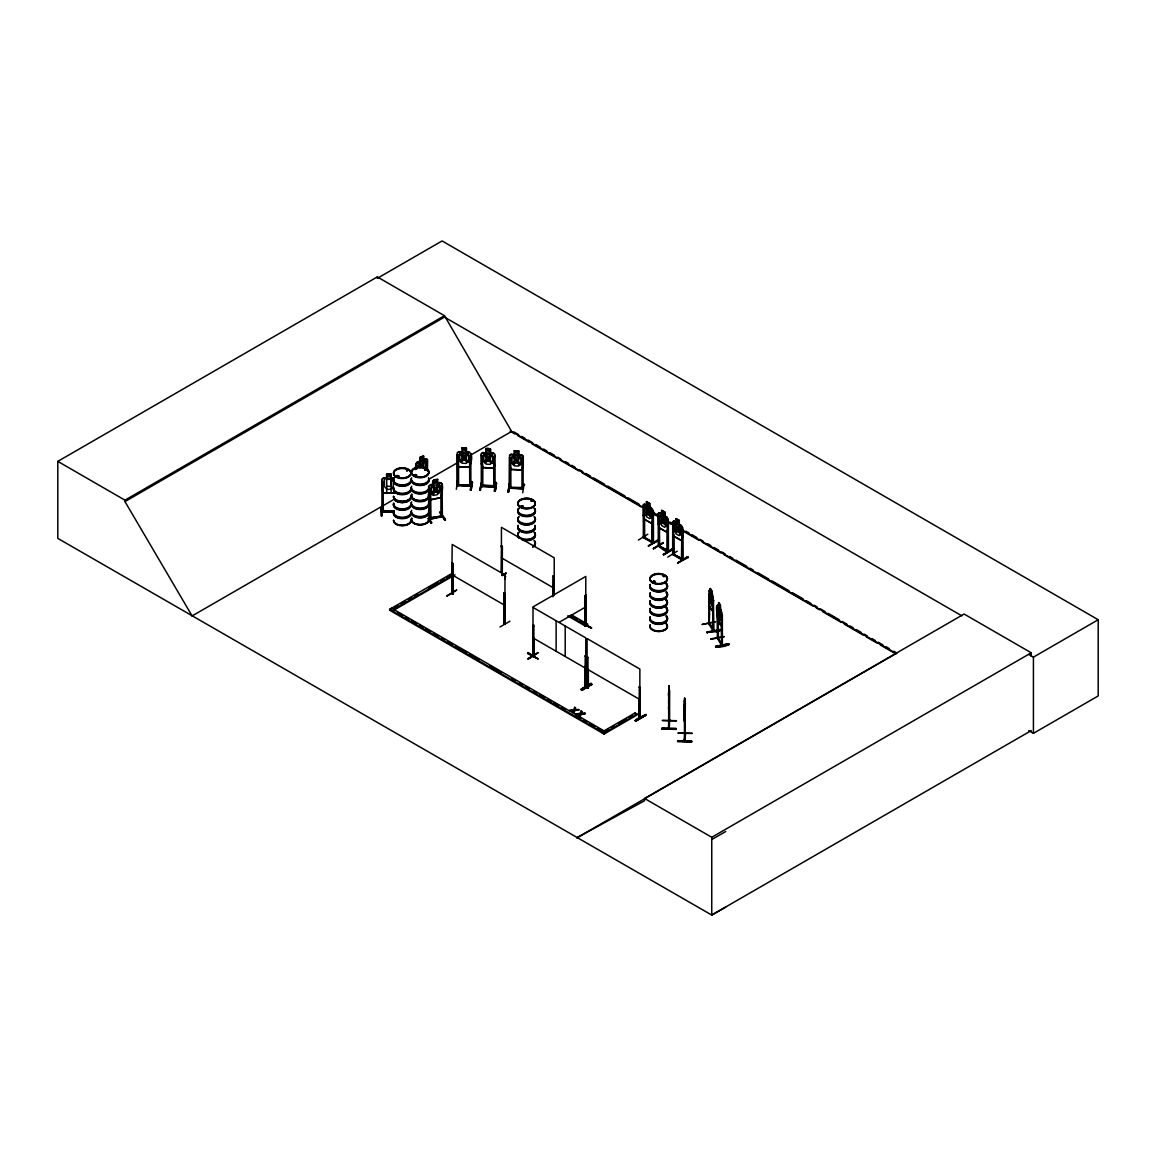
<?xml version="1.0" encoding="UTF-8"?>
<svg xmlns="http://www.w3.org/2000/svg" width="1156" height="1156" viewBox="0 0 1156 1156"><rect width="100%" height="100%" fill="white"/><g stroke="black" fill="none" stroke-linecap="round" stroke-linejoin="round"><path stroke-width="1.5" d="M668.732 703.729L668.905 696.519M684.482 716.344L684.655 709.148M386.725 478.107L384.428 479.379L384.428 486.387L386.725 489.349L391.003 489.306L393.3 486.286L393.3 479.278L391.161 477.847M668.746 703.599L668.587 701.649M668.558 708.903L669.136 698.137L668.717 708.903M684.265 718.599L684.468 721.532L684.728 698.267L684.453 701.128M661.882 729.075L675.87 729.378L675.899 728.294L661.911 728.034L661.882 729.089M669.093 698.369L669.093 689.872L668.963 695.479C668.746 688.6 668.775 706.822 668.876 702.125M677.647 740.75L691.649 740.924L691.62 742.008L677.633 741.69L677.662 740.635M691.649 741.516L677.647 741.169L691.635 741.588M684.612 714.74C684.54 719.48 684.482 701.23 684.713 708.108M684.785 703.469L684.843 702.487L684.901 710.853M668.558 693.745L668.659 696.013L669.136 688.21M684.41 718.714L684.569 704.669L684.41 708.642M668.587 694.655L668.818 688.282M669.093 698.542L669.035 699.38L668.948 697.198M684.843 711.171L684.785 712.009L684.699 709.827M662.402 720.564L676.39 720.853M668.746 690.118L668.977 685.638L668.659 728.786L668.674 693.325M668.674 700.319L668.818 697.848M669.194 697.501L669.223 728.771L668.977 685.638M669.627 690.32L669.584 721.619L669.627 719.61L669.093 720.491M669.151 720.708L669.223 727.659M668.659 728.699L669.093 720.809M669.223 728.627L669.627 720.708M669.656 720.332L669.093 719.697M678.153 733.193L692.141 733.468M684.468 706.374L684.728 698.267M684.728 702.227L684.887 700.839M684.424 712.949L684.569 710.478M685.378 702.935L684.843 734.219L684.829 732.239L685.335 733.121M684.843 733.121L685.45 732.398M684.887 733.41L684.41 741.401L684.583 698.253M684.973 741.256L685.508 733.424M684.468 739.71L684.973 741.401L684.41 700.912M453.195 592.927L451.851 592.551L453.21 593.996L452.343 592.378M504.637 624.139L503.741 623.633L504.088 592.956L504.984 593.462L504.637 624.139L504.291 622.318L503.611 623.619L504.666 624.211L505.071 622.781L503.741 622.52M451.736 593.606L452.184 544.462L504.984 574.937L504.926 623.85M533.003 655.351C535.459 652.056 533.508 659.252 534.014 655.885M533.003 656.464L533.003 606.914L585.789 576.425L585.716 626.277L567.726 615.888M534.26 656.709L534.26 638.358M586.15 685.595C586.641 688.499 583.462 685.118 586.236 686.664L586.15 656.232L585.254 655.712L584.907 686.52C585.167 683.803 586.771 686.491 584.965 685.378M588.072 687.04C585.312 684.757 588.317 690.681 588.26 686.693C585.789 684.843 589.863 689.857 587.421 687.387L587.075 657.099L588.317 657.417M638.965 716.431L639.976 717.009M640.222 716.706L639.282 716.171M643.878 536.254L644.022 538.075L644.513 536.673M644.701 536.774L643.574 536.182L643.574 537.294L644.672 537.93L644.571 518.148M657.764 514.955L652.129 512.151L652.013 542.626L652.678 541.326L653.126 543.219L643.328 537.554L643.285 504.897L644.427 504.088C649.267 509.969 645.279 494.58 646.638 505.62L645.019 505.938L645.019 512.932L646.638 516.862L649.672 518.625L651.29 516.559L651.29 509.55L649.672 507.368C649.267 499.045 649.643 509.218 653.14 510.446C655.019 512.079 650.496 529.694 653.024 520.431M652.186 542.728L653.501 542.973L653.371 512.469L652.129 512.151M666.824 517.267L667.908 519.145L668.11 551.86C663.833 551.744 656.594 544.057 659.007 545.618M658.559 544.837L659.31 546.788L659.556 528.595M668.356 550.502L667.012 550.126L667.026 551.34L667.46 520.605L668.356 521.125L668.457 551.672L667.171 551.383M672.806 553.522C676.029 556.628 671.318 552.192 674.121 553.767M672.994 553.175L673.312 554.345M682.791 559.909L673.095 554.345L673.095 523.87L673.746 555.126L673.991 535.141M682.791 558.825L681.448 558.449L681.462 559.677L681.895 528.942L682.791 529.462L682.893 559.995L681.606 559.721M457.343 485.607L457.256 454.799L458.513 454.857L458.614 485.636L457.068 485.549M457.27 462.949L458.686 466.749L469.437 467.27C471.056 462.992 473.599 455.32 469.394 452.14L466.287 452.097L466.287 448.34M461.865 447.964L466.432 448.225L461.865 447.964L461.995 451.938L459.712 453.065L459.712 460.059L461.995 463.195L466.258 463.426L468.556 460.565L468.556 453.557L466.258 452.184M457.689 480.766L456.302 489.263M458.47 484.509L457.155 484.118M466.432 451.982L466.432 448.225M469.596 455.767L470.897 455.565L469.596 455.767L469.726 486.344C472.602 487.283 470.102 482.962 469.452 485.448L458.614 484.841L470.694 485.245L470.853 486.329L470.853 453.6M469.726 486.344L469.726 485.188M471.706 481.532L472.472 482.197L471.113 490.26L470.333 490.216L471.735 481.532L470.434 490.057M471.099 490.202L472.414 482.139M481.315 455.71L482.572 455.782M481.33 463.859L482.746 467.674L493.482 468.281L495.057 464.553M482.746 467.674L481.503 463.758L481.344 453.716L482.803 452.458C490 455.117 481.474 445.118 490.491 449.149L490.476 452.979L492.615 454.481L492.615 461.475L490.317 464.351L486.055 464.105L483.772 460.984L483.772 453.976L486.055 452.863L485.925 448.889M481.835 482.298L480.463 490.346L479.682 490.303L481.633 482.211M479.754 490.216L481.835 481.662M482.572 464.741L482.673 486.546L481.46 486.156M494.826 486.864L494.97 485.78L482.442 485.058L481.127 486.459L495.057 487.254L495.057 454.481L493.453 453.065L490.476 452.979L490.491 449.149M493.453 453.065L482.861 452.675L481.33 453.802L481.272 486.474M493.655 456.692L494.956 456.476L493.655 456.692L493.785 487.254L494.956 487.297M495.057 486.141L493.858 485.751M494.913 486.127L494.754 487.312M494.392 491.127C495.649 470.29 497.225 491.358 494.392 491.127L494.493 490.549M496.531 483.107L495.173 491.17L496.531 483.107L495.765 482.457M521.602 455.002L523.119 456.345L523.133 488.974L509.493 488.208L509.579 455.45L511.024 454.192L521.674 454.799L523.278 456.302L523.278 466.374L521.703 470.015L510.966 469.408L509.579 465.507L511.082 469.293M509.377 488.237L509.536 457.444L510.793 457.516L510.894 488.28L510.663 486.792L509.449 486.763M510.966 469.408L521.717 469.928M507.932 491.979L510.056 483.396L508.683 492.08L507.918 492.037L509.348 483.916M510.056 483.396L508.597 491.921M510.706 488.309L509.449 487.875M509.377 487.124L510.793 486.893M518.697 450.97L514.131 450.71L514.29 454.597L511.992 455.71L511.992 462.718L514.29 465.839L518.553 466.085L520.836 463.209L520.836 456.215L518.553 454.828L518.567 450.999L514.29 450.84M518.697 454.713L518.712 450.883M523.148 487.557C524.217 490.52 521.674 484.942 522.006 489.002L521.92 458.152M523.191 458.224L521.876 458.426M521.775 487.514L510.894 487.485L523.278 487.875M521.732 488.901L523.336 488.713L509.695 487.89M522.006 487.89L521.833 488.583M522.743 492.774L524.087 484.248M713.165 608.576L712.703 611.553L713.31 608.547M721.893 622.867C720.665 634.08 714.336 605.975 717.298 605.426C721.561 609.833 715.824 597.522 720.448 605.325L720.997 618.648L720.246 620.396L718.093 613.793M397.216 476.648L397.043 476.171M398.56 476.229L397.014 475.463M406.666 470.694L407.779 470.275L406.724 470.55M407.215 469.957L407.302 470.781M406.796 470.651L407.403 470.044M416.738 475.333C413.386 478.165 415.438 472.905 415.698 475.55M416.435 474.899L415.698 475.94M424.873 469.813L425.654 469.322M425.596 469.871L425.451 469.177M521.934 507.065L521.024 506.588L521.688 505.923M521.096 506.198L521.457 506.92M522.411 506.92L522.888 506.198M532.439 501.054L531.485 500.288L531.038 501.155M532.078 500.692L531.384 500.404M652.692 581.93L655.221 581.54M654.036 582.349L653.574 581.324M654.455 582.364L654.253 581.092M664.151 576.512L664.006 575.861M664.165 575.919L663.501 575.688M663.992 575.688L664.541 576.41L664.064 575.717M708.773 623.705L709.784 624.283M712.804 629.572L713.859 629.962L713.353 631.349L713.31 598.548L711.85 591.005L710.203 588.52L711.807 591.048L712.414 597.32L711.663 606.076L709.509 599.473L710.348 588.491M718.945 602.811L718.844 606.799L718.093 606.799L718.382 638.748L717.327 638.213C716.865 635.554 719.624 638.271 717.414 636.999M720.304 609.096L721.951 612.897L721.951 645.669L721.387 645.005L721.98 643.632L722.399 645.583L717.876 638.025M721.489 644.904L721.98 644.73M724.162 636.494L710.723 638.878M444.858 520.113L439.872 512.079L445.494 520.128C444.887 516.92 440.335 513.293 440.942 516.949L440.913 486.17L442.098 485.91L442.387 516.674L442.401 515.518L440.942 515.836M528.017 652.692L527.541 653.559L538.046 658.92L528.017 652.692L538.046 658.92M668.558 726.936L669.338 726.951M668.558 728.049L669.338 728.063M684.453 740.591L685.089 740.693M421.593 464.987C421.954 462.082 414.787 461.258 420.842 466.316M421.651 464.669L424.844 460.493L422.431 465.738L424.888 468.859M429.107 496.488L430.581 499.898L440.696 497.73L442.011 493.713M677.402 527.83C677.864 524.882 683.297 525.315 678.384 529.332L680.537 535.011L677.734 529.751C676.448 534.867 672.619 530.763 677.04 528.523L675.017 523.076L677.589 527.83M661.521 514.088L659.31 512.802L666.925 517.209C669.772 521.313 668.096 527.613 666.824 532.15L659.455 527.772L658.486 523.581M668.009 529.087L666.896 532.309L659.267 527.916L658.27 523.596M682.445 537.424L681.332 540.647L673.702 536.254L672.705 521.876L672.662 554.591M573.564 712.616L574.575 710.145L578.78 709.596L574.575 710.781L573.564 713.252L572.755 712.154L573.578 710.218L569.446 710.868L573.723 710.319M579.98 716.33L580.991 713.844L585.211 713.31L580.991 714.48L579.98 716.966L579.185 715.867L580.009 713.917L575.861 713.946L580.139 714.032L581.136 710.954L581.93 712.053L581.136 713.96L585.211 713.946M572.755 712.154L574.72 707.255L575.515 708.339L574.705 710.246L578.78 710.232M580.139 714.032L581.136 710.954M574.575 710.781L575.515 707.703M580.009 713.917L579.185 715.867M581.136 713.96L581.93 711.417M684.959 740.201L684.338 739.479L684.28 741.242M493.366 468.151L494.913 464.524M521.616 469.798L523.133 466.258M428.674 517.931L431.607 522.483L430.971 523.177M431.549 522.974L428.529 518.524M638.358 540.098L647.808 534.216M653.371 548.291L663.342 542.554L653.443 548.912M653.357 548.753L663.255 543.045M667.792 557.091L677.272 551.152M446.924 595.759L456.317 590.254M446.91 596.221L456.779 589.979M505.981 573.362L503.12 574.994M528.09 658.53L538.002 652.764L528.162 659.151M528.075 658.992L537.974 652.75M591.54 684.236L582.219 690.291L581.165 689.106L591.048 683.413L581.222 689.164M381.437 507.787L381.726 515.894M381.466 507.311L381.914 515.966M652.374 541.586L652.027 542.583M658.226 546.268L658.27 513.553L659.411 512.744M658.66 515.533L659.643 546.47M429.266 518.018L440.942 516.154L429.165 518.004L429.353 519.478L429.194 486.358L430.567 484.682L429.049 486.329L429.049 489.696M429.266 519.131L442.17 516.342M430.437 488.424L430.61 519.174L430.437 488.424L429.252 488.685L429.353 519.478L442.242 516.689M416.03 469.033L415.943 463.932L417.157 462.125L419.845 461.201M427.402 469.582L427.489 459.582L426.058 458.701L417.215 462.227L415.943 463.932M396.335 476.012L397.389 475.564M396.97 476.229L398.95 476.012M398.56 475.983L398.228 475.492M416.203 475.708L416.319 475.073M425.841 469.885L424.758 469.972M521.024 506.299L523.249 506.371M523.104 506.964L522.657 505.952M531.095 500.606L532.078 501.314M652.952 581.439L654.036 582.711L655.134 581.439M654.773 582.191L654.513 581.324M663.717 575.659L663.038 576.295L663.804 576.569M664.483 576.266L663.457 576.512M712.847 629.702L713.252 631.263L708.816 623.792L709.177 590.572L710.203 592.277M381.74 511.79L394.167 511.602M708.801 622.766L709.278 623.445M709.235 624.486L709.697 608.258M721.445 643.82L722.356 644.383M532.887 654.787L534.173 654.571M532.887 655.9L533.884 654.282M534.173 655.683L533.566 655.12M585.398 626.119L586.135 625.627C586.28 621.726 583.939 628.3 585.789 625.439L591.583 627.939M584.893 625.916L584.907 595.47L585.789 594.95L586.236 625.569M457.429 452.95L458.816 451.678L469.307 452.357M509.565 455.536L511.096 454.322M457.111 485.26L471.041 486.055M396.913 475.983L398.358 475.983M398.733 476.445L397.288 476.966L396.378 476.084M414.31 475.058L415.264 474.61M414.802 474.943L415.726 475.607M654.86 582.075L653.718 582.508M383.113 510.966L394.167 510.808M383.286 511.776L383.142 481.286M643.386 505.013L644.47 504.247M658.371 513.654L659.455 512.903M672.705 521.876L673.847 521.081L675.957 522.411M672.806 521.992L673.89 521.226M453.195 594.04L451.851 593.664L452.184 562.986L453.08 563.492L453.08 593.982L452.184 593.462M452.588 593.042L452.762 594.256L453.08 563.492M501.097 571.974L501.429 545.863L502.325 546.383L502.325 575.746M501.993 574.214L502.325 546.383M501.791 575.356L506.082 572.87M503.698 574.893L506.082 573.506M552.987 596.771L553.334 575.832L554.23 576.353L553.883 595.557M503.64 623.575L505.071 623.893M499.999 626.986L509.969 621.22M533.884 624.919L533.003 625.439L533.508 656.261L532.988 654.758M533.35 625.743L534.26 626.263M585.153 626.205L585.254 595.672L586.135 595.152M584.806 624.905C588.043 624.832 584.055 623.489 584.806 626.017M586.15 656.232L584.907 655.914M591.135 683.991L581.165 689.742L582.089 690.132L591.988 684.352L581.251 689.699M639.846 718.122L638.979 717.674L639.311 686.866M640.337 716.763C641.855 719.003 637.043 716.373 639.875 718.064M635.222 720.26C661.998 707.573 631.393 719.523 635.786 721.214L645.612 715.463L645.062 714.509M635.222 720.896L645.135 715.029M725.737 907.099L711.749 915.061L57.8 538.378L57.8 461.374L377.304 276.92L444.468 315.689L511.631 431.463L642.938 507.267M57.8 461.374L124.964 500.158L444.468 315.689M192.879 615.498L192.113 615.931L124.964 501.588L444.468 317.12L961.778 615.787M192.113 615.931L392.881 500.013M428.818 479.278L458.499 462.125M469.437 455.811L511.631 431.463M608.143 729.465L602.146 732.933L602.146 731.979L635.135 712.92L637.057 714.032L637.057 714.986L604.068 734.046L389.644 610.238L389.644 609.284L453.08 572.798M389.644 610.238L391.566 609.125M394.76 607.435L397.823 605.657M400.886 603.88L405.496 601.221M408.559 599.458L411.637 597.681M414.701 595.904L417.778 594.141M428.515 587.927L437.719 582.624M440.797 580.847L443.861 579.069M446.939 577.306L451.534 574.648M393.604 609.356L453.47 574.807M393.604 610.31L455.002 574.864M644.427 504.088L651.941 508.553L652.923 510.49L652.822 543.147M643.675 506.877L644.326 538.132M644.398 519.203L643.386 514.882L644.282 519.261L651.941 523.437M658.27 513.553L658.371 523.639M661.622 510.519L664.873 512.151L664.873 515.894L666.868 517.165M664.873 512.151L661.622 510.273L661.622 514.275L660.004 514.579L660.004 521.587L661.622 525.518L664.657 527.266L666.275 525.214L666.275 518.206L664.873 515.894M668.356 521.125L667.113 520.807M673.847 521.081L681.361 525.547M676.058 518.856L679.309 520.475L679.309 524.232L682.56 527.425L682.56 537.497M679.309 520.475L676.058 518.611L676.058 522.599L674.439 522.917L674.439 529.925L676.058 533.855L679.092 535.604L680.711 533.537L680.711 526.544L679.309 524.232M681.404 525.445L682.445 527.497L682.546 560.198L682.3 558.998L673.746 554.331L681.794 558.579M658.27 539.635L648.357 545.964L658.313 540.141M648.357 545.964L658.804 540.546M682.791 529.462L681.549 529.145M673.702 536.254L672.806 531.876M658.313 546.21L659.556 546.485M668.11 550.747L659.31 545.993L667.359 550.242M663.428 554.577L673.298 548.32L663.342 554.62L673.775 549.158M663.342 554.62L673.312 548.782M559.388 622.159L585.789 606.914M688.225 557.553L687.675 556.614L677.777 562.958L688.21 557.495M677.777 562.958L687.748 556.701M585.716 626.277L587.653 624.211L585.789 625.439M611.134 727.731L614.139 725.997M618.633 723.396L626.133 719.075M629.139 717.341L632.13 715.607M389.644 609.284L604.068 733.092L637.057 714.032M577.422 837.508L644.586 800.718L644.586 798.493L964.09 614.024L1031.253 652.808L1031.253 656.333M576.671 837.941L896.189 653.472L682.026 529.838M644.586 798.493L711.749 837.276L1031.253 652.808M1028.739 654.441L1033.421 657.143L1098.2 619.732L1098.2 695.941L1033.421 733.337L1028.724 730.635M1031.253 730.592L711.749 915.061L711.749 837.276M458.614 484.523L457.068 484.436M481.402 485.404L493.554 486.084M711.749 839.487L725.737 831.525M396.681 475.665L396.826 476.359M414.802 474.697L415.828 474.697M415.062 474.654L415.481 476.055L414.224 475.333M415.9 475.492L415.481 474.986M522.613 506.588L521.11 506.473M522.83 506.964L520.85 506.805M419.888 461.201L419.773 457.371L423.587 455.898L423.544 459.9L425.451 460.42L425.451 467.414M423.544 456.143L419.975 457.516L419.975 461.273L418.067 463.253L418.067 466.764M426.145 458.773L423.674 459.727M415.611 465.998C418.486 464.914 413.27 467.169 415.611 469.582M425.957 462.01L427.012 461.605M430.523 519.275L430.567 517.758M457.068 481.257L457.776 481.387M415.264 475L414.758 475.708M532.02 500.404L531.327 500.692L532.367 500.707M521.515 506.169L522.657 506.342M653.819 581.092L653.313 582.191M433.356 480.332C445.147 478.844 428.934 478.194 433.413 484.162L431.347 485.896L431.347 492.89L433.5 495.433L437.517 494.566L439.67 491.098L439.67 484.104L437.517 483.309M430.567 484.682C441.924 480.665 443.89 481.488 441.881 493.728M429.425 488.945L430.61 488.685M430.639 499.667L440.537 497.542M439.872 512.715L440.58 512.498M429.338 517.946L430.249 517.744M709.278 593.216L709.278 624.558M712.688 596.395L709.177 590.572M712.804 630.685L713.353 600.007L713.816 631.263L709.466 622.636M708.7 601.163L709.163 605.672L712.847 611.524M713.772 600.701L712.891 600.094M709.163 605.672L712.804 611.336M717.298 605.426L717.385 638.199L721.835 645.583M720.448 605.325L718.801 602.84M713.209 608.677L713.165 598.577M717.298 615.483L717.905 619.963L721.402 625.656M722.384 645.409L722.356 615.021L721.489 614.414L721.46 644.99M702.357 624.356L715.622 621.711L702.154 624.515M706.966 631.985L720.231 629.456C721.489 634.254 704.683 629.803 707.226 633.026M717.876 638.083L721.431 644.022M715.564 646.305L728.8 643.69C730.144 646.031 714.856 648.415 715.593 646.421L728.815 643.776M715.564 646.941L728.858 644.326L715.81 647.346M715.795 647.259L729.046 644.701M585.138 685.031L585.774 686.982L585.803 637.91L533.017 607.42M585.254 666.087L585.225 686.129L586.092 686.621M639.311 698.961L639.282 717.269L640.207 717.862L640.207 687.387L638.965 687.069M672.994 554.288L674.121 554.88M681.794 558.261L682.054 559.461L681.895 539.707M381.74 510.966C385.801 509.608 378.778 512.151 383.214 512.108M574.705 709.611L578.78 709.596M573.578 710.853L570.197 710.665M581.136 713.324L585.211 713.31M580.009 714.553L576.613 714.379M569.446 710.232L573.723 709.683M575.861 713.946L580.139 713.397M581.107 621.986L591.597 627.968L581.136 621.986M397.967 476.792L396.551 476.445M521.587 505.822L522.411 505.721M503.973 622.26L504.984 622.708M639.311 717.356L639.514 716.243M639.803 718.064L639.875 669.064L587.075 638.574L587.132 687.675M643.675 515.836L643.878 537.352M667.46 549.981L667.619 551.123L667.46 531.37M682.387 560.14L672.749 554.548M383.156 481.575L381.885 481.315M394.182 511.096L382.997 510.576L383.012 512.137M394.182 511.891L381.899 512.065L381.971 479.278L383.431 477.934L386.725 478.006M386.566 477.977L386.566 474.148L391.161 474.177L391.089 493.063M391.003 474.307L386.725 474.263L386.725 493.121M391.003 477.963L394.21 477.905M394.21 478.049L383.503 478.136L382.13 479.422L382.13 489.407M386.725 479.35L391.089 479.321L391.003 486.315L386.725 486.358M381.971 489.421L383.402 493.164L394.182 492.933M383.402 493.135L394.254 493.034M684.742 710.752L684.684 715.304M662.402 720.39L676.39 720.679M678.153 733.02L692.141 733.294M485.91 448.976L490.476 449.236M462.01 451.851L458.73 451.635L457.27 452.892L457.343 485.65M509.493 457.718L510.75 457.79M457.212 455.074L458.47 455.146M482.876 467.458L493.381 468.064M458.802 466.634L469.322 467.14M509.276 483.988L510.056 484.032M524.737 484.798L523.986 484.191M481.315 486.185L494.811 486.907M457.212 485.549L470.853 486.329M654.036 581.468L654.874 581.945M458.47 485.318L458.383 484.147M585.89 625.367L569.229 615.801M415.698 474.61L416.651 475.058M533.754 656.911L533.913 626.465M643.748 537.352L653.313 542.872M652.822 542.048L644.326 537.338L652.027 541.788M667.865 551.773L667.865 550.661M653.631 582.364L652.822 581.988M501.097 546.066L501.993 546.571M552.987 576.035L553.883 576.541M585.427 624.861L591.121 628.113M451.851 563.189L452.747 563.695M503.741 593.144L504.637 593.664M592.06 684.54L591.005 683.355M1098.2 619.732L442.098 240.939L377.304 278.336L377.304 276.92M646.536 501.675L649.889 503.496M646.638 501.863L649.672 503.611M513.943 431.925L518.639 434.642M521.761 436.433L524.882 438.24M528.017 440.046L532.699 442.762M535.835 444.569L540.517 447.271M543.638 449.077L546.774 450.883M549.895 452.69L554.591 455.392M557.712 457.198L560.833 459.004M565.53 461.706L568.651 463.513M571.787 465.319L574.908 467.125M579.604 469.827L582.725 471.634M585.846 473.44L590.543 476.156M593.664 477.963L604.617 484.277M607.738 486.084L624.934 496.011M628.055 497.817L639.008 504.132M670.263 522.18L673.399 523.986M685.898 531.211L689.019 533.003M692.155 534.809L696.837 537.526M699.972 539.332L703.094 541.138M707.79 543.84L710.911 545.646M714.032 547.453L718.729 550.155M721.85 551.961L724.985 553.767M729.667 556.47L732.788 558.276M735.924 560.082L746.863 566.397M749.984 568.203L753.12 570.009M757.801 572.726L768.754 579.04M771.876 580.847L789.071 590.774M792.192 592.58L803.145 598.895M806.267 600.701L810.963 603.403M814.084 605.209L817.205 607.016M820.341 608.822L825.023 611.524M828.158 613.33L839.097 619.645M842.218 621.451L846.915 624.168M850.036 625.974L853.157 627.78M856.293 629.572L860.974 632.289M864.11 634.095L867.231 635.901M871.927 638.603L875.049 640.41M878.17 642.216L882.866 644.918M885.987 646.724L889.123 648.53M893.805 651.233L896.94 653.039M652.316 512.686L658.573 516.298M667.951 521.717L672.648 524.419M510.085 431.202L514.767 433.905M517.888 435.711L528.827 442.025M531.948 443.832L556.946 458.253M560.068 460.059L578.824 470.882M581.945 472.688L641.305 506.964M652.244 513.278L656.926 515.981M667.865 522.295L670.986 524.101M681.924 530.416L699.105 540.329M702.227 542.135L720.983 552.958M724.104 554.764L813.145 606.178M816.266 607.984L819.402 609.776M822.523 611.582L841.265 622.405M844.386 624.211L863.142 635.034M866.263 636.84L877.202 643.155M880.323 644.961L895.943 653.978M673.89 536.109L681.361 540.416M644.282 519.261L652.027 523.596M673.24 548.912L663.891 554.909M658.66 546.008L668.298 551.513M501.429 557.828L554.23 588.303M571.151 614.689L587.653 624.211M571.151 615.642L577.147 619.096M580.153 620.83L583.144 622.564M452.184 574.937L504.984 605.426M533.017 637.91L585.803 668.385M587.075 669.064L639.875 699.539M575.515 708.339L574.72 707.255M581.136 711.59L581.93 712.053M391.566 608.172L604.068 730.867M397.809 612.738L402.505 615.44M405.626 617.246L408.747 619.052M411.883 620.859L416.565 623.561M419.686 625.367L422.821 627.173M425.943 628.98L430.624 631.682M433.746 633.488L438.442 636.19M441.563 637.996L444.684 639.803M447.82 641.609L452.502 644.311M455.623 646.117L466.562 652.432M469.683 654.238L479.061 659.643M490 665.957L500.938 672.272M511.877 678.586L514.998 680.393M519.694 683.109L522.815 684.901M525.937 686.707L529.058 688.514M533.754 691.216L536.875 693.022M539.996 694.828L544.693 697.53M547.814 699.337L550.935 701.143M554.071 702.949L558.753 705.651M561.874 707.458L564.995 709.264M575.934 715.578L580.63 718.281M583.751 720.087L586.872 721.893M590.008 723.699L594.69 726.402M597.811 728.208L602.507 730.91M426.087 458.918L427.373 459.683L427.286 470.81M424.498 469.928L424.975 469.235L424.975 469.972M440.537 482.673L441.881 483.728L441.823 486.979M709.047 623.315L709.047 624.428M645.597 715.391L635.771 721.142M442.098 485.91L440.913 486.17M433.356 484.089L433.5 480.434M439.872 512.079L444.757 520.287M431.65 523.104L428.616 518.423A8.742 5.058 0 0 1 420.105 524.708A8.742 5.058 0 0 1 411.652 518.35M428.038 518.625L430.913 523.263M710.506 589.777L711.417 592.522L710.506 591.019M717.775 604.891L721.402 610.787M717.414 607.637L717.833 638.806L717.876 614.717M709.741 623.676L713.31 629.615M721.257 610.816L721.893 645.597M708.903 601.192L709.351 605.571M684.338 714.278L684.424 715.954M381.148 515.981L380.801 507.845L381.567 507.253M1033.421 657.143L1033.421 733.337M724.205 636.667L710.983 639.311M718.382 637.491L718.338 638.791M710.405 588.707L710.405 592.45M679.208 520.547L679.092 524.362M664.758 512.209L664.657 516.024M661.738 510.461L661.738 514.203M659.512 545.329L659.31 546.788M652.475 522.714L652.475 542.439M643.502 504.941L643.502 514.926M639.716 716.922L639.658 718.064M635.135 712.92L635.135 713.873M604.068 733.092L604.068 734.046M588.317 669.512L588.418 687.95M587.971 657.605L587.971 688.095M565.197 626.017L565.197 656.492M556.123 620.772L556.123 651.247M554.23 595.354L554.23 557.828L501.429 527.338L501.429 547.063M553.334 575.832L553.334 594.834M504.088 592.956L504.088 623.431M493.554 485.766L493.511 487.167M482.529 456.056L482.37 486.618M469.495 484.855L469.452 486.243M440.768 515.576L440.768 516.674M437.662 479.408L437.575 483.396M426.232 462.255L426.232 469.423M423.544 468.151L423.544 461.143L419.975 462.516L419.975 467.775M423.457 456.071L423.457 459.828M416.666 465.593L416.666 469.177M416.073 463.932L416.16 469.004M391.003 474.22L391.003 478.064M124.964 500.158L124.964 501.588M534.231 517.007A8.858 5.115 0 0 1 526.558 524.68A8.858 5.115 0 0 1 518.9 517.007M534.939 525.33A8.684 5.014 0 0 1 526.558 531.63A8.684 5.014 0 0 1 518.177 525.33M534.231 508.597A8.858 5.115 0 0 1 526.558 516.27A8.858 5.115 0 0 1 518.9 508.597M534.231 516.573A8.858 5.115 0 0 1 526.558 524.246A8.858 5.115 0 0 1 518.9 516.573M534.231 508.163A8.858 5.115 0 0 1 526.558 515.836A8.858 5.115 0 0 1 518.9 508.163M534.997 510.345A8.728 5.043 0 0 1 526.558 516.689A8.728 5.043 0 0 1 518.134 510.345M534.997 508.929A8.728 5.043 0 0 1 526.558 515.273A8.728 5.043 0 0 1 518.134 508.929M534.997 518.755A8.728 5.043 0 0 1 526.558 525.099A8.728 5.043 0 0 1 518.134 518.755M534.997 517.339A8.728 5.043 0 0 1 526.558 523.682A8.728 5.043 0 0 1 518.134 517.339M534.982 525.821A8.713 5.029 0 0 1 526.558 532.15A8.713 5.029 0 0 1 518.148 525.821M535.011 525.518A8.742 5.058 0 0 1 526.558 531.876A8.742 5.058 0 0 1 518.119 525.518M534.968 526.587A8.699 5.014 0 0 1 526.558 532.902A8.699 5.014 0 0 1 518.163 526.587M535.011 526.125A8.742 5.058 0 0 1 526.558 532.483A8.742 5.058 0 0 1 518.119 526.125M534.231 532.569A8.858 5.115 0 0 1 532.829 538.739A8.858 5.115 0 0 1 522.136 539.563M518.9 537.685A8.858 5.115 0 0 1 518.9 532.569M534.231 532.136A8.858 5.115 0 0 1 526.558 539.809A8.858 5.115 0 0 1 518.9 532.136M534.997 534.318A8.728 5.043 0 0 1 531.876 539.621A8.728 5.043 0 0 1 522.194 539.982M519.001 538.132A8.728 5.043 0 0 1 518.134 534.318M534.982 532.902A8.713 5.029 0 0 1 526.558 539.245A8.713 5.029 0 0 1 518.148 532.902M534.231 540.546A8.858 5.115 0 0 1 532.829 546.716M534.997 541.311A8.728 5.043 0 0 1 532.743 546.181M534.231 540.979A8.858 5.115 0 0 1 532.829 547.149M534.982 542.728A8.713 5.029 0 0 1 534.115 546.542M411.001 489.696A8.728 5.043 0 0 1 402.259 494.739A8.728 5.043 0 0 1 393.531 489.696M410.814 487.89A8.858 5.115 0 0 1 402.259 494.32A8.858 5.115 0 0 1 393.719 487.89M410.814 487.456A8.858 5.115 0 0 1 402.259 493.887A8.858 5.115 0 0 1 393.719 487.456M410.814 479.48A8.858 5.115 0 0 1 402.259 485.91A8.858 5.115 0 0 1 393.719 479.48M410.814 479.046A8.858 5.115 0 0 1 402.259 485.477A8.858 5.115 0 0 1 393.719 479.046M411.016 496.748A8.742 5.058 0 0 1 402.259 501.791A8.742 5.058 0 0 1 393.517 496.748M410.972 496.271A8.713 5.029 0 0 1 402.259 501.299A8.713 5.029 0 0 1 393.546 496.271M411.001 488.28A8.728 5.043 0 0 1 402.259 493.323A8.728 5.043 0 0 1 393.531 488.28M411.001 481.286A8.728 5.043 0 0 1 402.259 486.329A8.728 5.043 0 0 1 393.531 481.286M411.001 479.87A8.728 5.043 0 0 1 402.259 484.913A8.728 5.043 0 0 1 393.531 479.87M411.016 496.444A8.742 5.058 0 0 1 402.259 501.502A8.742 5.058 0 0 1 393.517 496.444M411.016 497.094A8.742 5.058 0 0 1 402.259 502.152A8.742 5.058 0 0 1 393.517 497.094M411.001 513.669A8.728 5.043 0 0 1 402.259 518.712A8.728 5.043 0 0 1 393.531 513.669M410.814 511.862A8.858 5.115 0 0 1 402.259 518.293A8.858 5.115 0 0 1 393.719 511.862M410.814 511.429A8.858 5.115 0 0 1 402.259 517.859A8.858 5.115 0 0 1 393.719 511.429M410.814 503.452A8.858 5.115 0 0 1 402.259 509.883A8.858 5.115 0 0 1 393.719 503.452M410.814 503.019A8.858 5.115 0 0 1 402.259 509.449A8.858 5.115 0 0 1 393.719 503.019M411.016 520.72A8.742 5.058 0 0 1 402.259 525.763A8.742 5.058 0 0 1 393.517 520.72M410.972 520.229A8.713 5.029 0 0 1 402.259 525.272A8.713 5.029 0 0 1 393.546 520.229M411.001 512.253A8.728 5.043 0 0 1 402.259 517.296A8.728 5.043 0 0 1 393.531 512.253M411.001 505.259A8.728 5.043 0 0 1 402.259 510.302A8.728 5.043 0 0 1 393.531 505.259M411.001 503.843A8.728 5.043 0 0 1 402.259 508.886A8.728 5.043 0 0 1 393.531 503.843M411.016 520.417A8.742 5.058 0 0 1 402.259 525.474A8.742 5.058 0 0 1 393.517 520.417M428.558 494.392A8.742 5.058 0 0 1 420.105 500.75A8.742 5.058 0 0 1 411.652 494.392M428.5 494.19A8.699 5.014 0 0 1 420.105 500.505A8.699 5.014 0 0 1 411.709 494.19M428.544 477.818A8.728 5.043 0 0 1 420.105 484.162A8.728 5.043 0 0 1 411.666 477.818M428.544 487.63A8.728 5.043 0 0 1 421.246 493.93A8.728 5.043 0 0 1 411.377 488.93M428.544 486.228A8.728 5.043 0 0 1 420.105 492.572A8.728 5.043 0 0 1 411.666 486.228M428.5 494.739A8.699 5.014 0 0 1 420.105 501.068A8.699 5.014 0 0 1 411.709 494.739M428.659 487.124A8.858 5.115 0 0 1 421.261 493.511A8.858 5.115 0 0 1 411.247 488.453M428.659 486.69A8.858 5.115 0 0 1 421.261 493.077A8.858 5.115 0 0 1 411.247 488.02M428.544 479.22A8.728 5.043 0 0 1 421.246 485.52A8.728 5.043 0 0 1 411.377 480.52M428.659 478.714A8.858 5.115 0 0 1 421.261 485.101A8.858 5.115 0 0 1 411.247 480.043M428.659 478.281A8.858 5.115 0 0 1 421.261 484.667A8.858 5.115 0 0 1 411.247 479.61M428.5 518.163A8.699 5.014 0 0 1 420.105 524.477A8.699 5.014 0 0 1 411.709 518.163M428.544 494.768A8.728 5.043 0 0 1 421.246 501.068A8.728 5.043 0 0 1 411.377 496.069M428.544 501.791A8.728 5.043 0 0 1 420.105 508.134A8.728 5.043 0 0 1 411.666 501.791M428.544 511.602A8.728 5.043 0 0 1 421.246 517.902A8.728 5.043 0 0 1 411.377 512.903M428.544 510.201A8.728 5.043 0 0 1 420.105 516.544A8.728 5.043 0 0 1 411.666 510.201M428.544 518.625A8.728 5.043 0 0 1 420.105 524.969A8.728 5.043 0 0 1 411.666 518.625M428.659 511.096A8.858 5.115 0 0 1 421.261 517.483A8.858 5.115 0 0 1 411.247 512.426M428.659 510.663A8.858 5.115 0 0 1 421.261 517.05A8.858 5.115 0 0 1 411.247 511.992M428.544 503.192A8.728 5.043 0 0 1 421.246 509.493A8.728 5.043 0 0 1 411.377 504.493M428.659 502.687A8.858 5.115 0 0 1 421.261 509.074A8.858 5.115 0 0 1 411.247 504.016M428.659 502.253A8.858 5.115 0 0 1 421.261 508.64A8.858 5.115 0 0 1 411.247 503.583M428.5 495.476A8.699 5.014 0 0 1 421.232 501.747A8.699 5.014 0 0 1 411.406 496.762M666.203 599.458A8.699 5.014 0 0 1 659.801 606.943A8.699 5.014 0 0 1 650.264 600.672M666.232 584.488A8.728 5.043 0 0 1 659.816 592.002A8.728 5.043 0 0 1 650.236 585.702M666.217 583.072A8.713 5.029 0 0 1 659.801 590.586A8.713 5.029 0 0 1 650.25 584.286M666.217 592.898A8.713 5.029 0 0 1 659.801 600.398A8.713 5.029 0 0 1 650.25 594.112M666.333 592.363A8.858 5.115 0 0 1 659.83 599.993A8.858 5.115 0 0 1 650.12 593.606M666.333 591.93A8.858 5.115 0 0 1 659.83 599.559A8.858 5.115 0 0 1 650.12 593.173M666.232 591.482A8.728 5.043 0 0 1 659.816 598.996A8.728 5.043 0 0 1 650.236 592.696M666.333 583.953A8.858 5.115 0 0 1 659.83 591.583A8.858 5.115 0 0 1 650.12 585.196M666.333 583.52A8.858 5.115 0 0 1 659.83 591.15A8.858 5.115 0 0 1 650.12 584.763M666.217 599.964A8.713 5.029 0 0 1 659.801 607.464A8.713 5.029 0 0 1 650.25 601.178M666.246 599.646A8.742 5.058 0 0 1 659.816 607.175A8.742 5.058 0 0 1 650.221 600.86M666.217 600.715A8.713 5.029 0 0 1 659.801 608.215A8.713 5.029 0 0 1 650.25 601.929M666.203 623.431A8.699 5.014 0 0 1 659.801 630.916A8.699 5.014 0 0 1 650.264 624.645M666.246 600.267A8.742 5.058 0 0 1 659.816 607.81A8.742 5.058 0 0 1 650.221 601.496M666.232 608.461A8.728 5.043 0 0 1 659.816 615.975A8.728 5.043 0 0 1 650.236 609.674M666.217 607.045A8.713 5.029 0 0 1 659.801 614.559A8.713 5.029 0 0 1 650.25 608.258M666.232 616.87A8.728 5.043 0 0 1 659.816 624.385A8.728 5.043 0 0 1 650.236 618.084M666.333 616.336A8.858 5.115 0 0 1 659.83 623.965A8.858 5.115 0 0 1 650.12 617.579M666.333 615.902A8.858 5.115 0 0 1 659.83 623.532A8.858 5.115 0 0 1 650.12 617.145M666.232 615.454A8.728 5.043 0 0 1 659.816 622.968A8.728 5.043 0 0 1 650.236 616.668M666.333 607.926A8.858 5.115 0 0 1 659.83 615.556A8.858 5.115 0 0 1 650.12 609.169M666.333 607.492A8.858 5.115 0 0 1 659.83 615.122A8.858 5.115 0 0 1 650.12 608.735M661.911 728.54L675.899 728.93L661.911 728.54M712.472 605.657L711.157 599.978L710.304 602.218L709.856 601.438L710.839 598.606L709.9 592.768L711.142 598.259L711.923 596.178L712.414 596.944L711.46 599.675L712.472 605.657M721.055 619.977L719.755 614.298L718.931 616.553L718.454 615.758L719.437 612.926L718.483 607.088L719.726 612.579L720.52 610.498L720.997 611.264L720.058 613.995L721.055 619.977M431.968 485.867L434.699 489.595C428.645 496.545 433.977 495.982 435.566 490.216C437.271 495.505 442.445 493.323 436.477 489.19C442.242 482.587 437.17 483.02 435.639 488.526L433.37 485.607L431.968 485.867M651.146 517.902L648.314 512.773C646.97 517.888 643.256 513.77 647.62 511.544L645.597 506.082L648.256 511.068C649.455 506.097 653.313 510.331 648.964 512.339L651.146 517.902M666.131 526.558L663.298 521.414C661.955 526.544 658.241 522.425 662.605 520.186L660.582 514.738L663.241 519.709C664.44 514.752 668.298 518.986 663.949 520.995L666.131 526.558M468.151 462.024L466.59 461.952L464.163 458.296C462.472 463.729 456.779 462.602 463.195 457.415C457.097 451.75 462.414 451.288 464.091 456.62C465.781 451.447 471.316 452.574 465.088 457.545L468.151 462.024M492.21 462.935L490.736 462.964L488.222 459.207C486.315 464.654 480.968 463.498 487.254 458.325C481.156 452.675 486.474 452.213 488.15 457.53C489.841 452.372 495.375 453.484 489.147 458.455L492.21 462.935M520.446 464.669L518.972 464.712L516.457 460.941C514.463 466.432 509.247 465.203 515.475 460.059C509.377 454.409 514.709 453.947 516.385 459.264C518.061 454.106 523.596 455.233 517.368 460.204L520.446 464.669M505.519 576.295L504.854 578.78L505.519 576.295M422.908 457.025L420.611 457.906L420.611 459.149L422.908 458.267L422.908 457.025M436.795 480.347L434.223 480.896L434.223 482.153L436.795 481.59L436.795 480.347M437.517 484.566L433.5 485.433L433.5 492.427L437.517 491.56L437.517 484.566M720.231 629.875L707.01 632.52L720.231 629.875M390.237 474.943L387.491 474.971L387.491 476.214L390.237 476.185L390.237 474.943M489.566 449.93L486.82 449.771L486.82 451.028L489.566 451.172L489.566 449.93M517.787 451.664L515.041 451.505L515.041 452.762L517.787 452.921L517.787 451.664M465.507 449.019L462.761 448.86L462.761 450.103L465.507 450.262L465.507 449.019M490.317 454.351L486.055 454.106L486.055 461.1L490.317 461.345L490.317 454.351M518.553 456.085L514.29 455.84L514.29 462.848L518.553 463.079L518.553 456.085M466.258 453.427L461.995 453.195L461.995 460.189L466.258 460.435L466.258 453.427M649.123 503.929L647.187 502.802L647.187 504.059L649.123 505.186L649.123 503.929M664.122 512.585L662.171 511.458L662.171 512.715L664.122 513.828L664.122 512.585M678.558 520.923L676.607 519.795L676.607 521.038L678.558 522.165L678.558 520.923M649.672 508.626L646.638 506.863L646.638 513.871L649.672 515.619L649.672 508.626M664.657 517.267L661.622 515.518L661.622 522.526L664.657 524.275L664.657 517.267M679.092 525.604L676.058 523.856L676.058 530.85L679.092 532.613L679.092 525.604M720 605.6L719.104 604.097L720 606.842L720 605.6M711.663 596.077L710.261 593.736L710.261 600.73L711.663 603.071L711.663 596.077M720.246 610.397L718.844 608.056L718.844 615.05L720.246 617.391L720.246 610.397M520.388 506.776A8.728 5.043 0 0 0 534.997 504.522A8.728 5.043 0 0 0 524.304 498.352A8.728 5.043 0 0 0 520.388 506.776M522.223 508.235A8.684 5.014 0 0 0 535.242 503.9A8.684 5.014 0 0 0 522.223 499.565A8.684 5.014 0 0 0 522.223 508.235M520.373 507.022A8.742 5.058 0 0 0 535.011 504.767A8.742 5.058 0 0 0 524.304 498.568A8.742 5.058 0 0 0 520.373 507.022M397.895 477.226A8.742 5.058 0 0 0 411.016 472.847A8.742 5.058 0 0 0 397.895 468.469A8.742 5.058 0 0 0 397.895 477.226M396.118 477.081A8.699 5.014 0 0 0 410.669 474.827A8.699 5.014 0 0 0 400.019 468.671A8.699 5.014 0 0 0 396.118 477.081M396.075 476.691A8.742 5.058 0 0 0 410.712 474.437A8.742 5.058 0 0 0 400.005 468.252A8.742 5.058 0 0 0 396.075 476.691M402.259 502.528A8.684 5.014 0 0 0 410.944 497.514A8.699 5.014 0 0 1 402.259 502.542A8.699 5.014 0 0 1 393.575 497.528A8.684 5.014 0 0 0 402.259 502.528M415.741 476.416A8.728 5.043 0 0 0 428.833 472.053A8.728 5.043 0 0 0 415.741 467.689A8.728 5.043 0 0 0 415.741 476.416M415.755 477.139A8.699 5.014 0 0 0 428.804 472.79A8.699 5.014 0 0 0 415.755 468.455A8.699 5.014 0 0 0 415.755 477.139M413.935 475.665A8.728 5.043 0 0 0 428.544 473.396A8.728 5.043 0 0 0 417.851 467.226A8.728 5.043 0 0 0 413.935 475.665M654.296 582.899A8.728 5.043 0 0 0 667.402 578.535A8.728 5.043 0 0 0 654.296 574.171A8.728 5.043 0 0 0 654.296 582.899M652.519 582.826A8.699 5.014 0 0 0 667.07 580.572A8.699 5.014 0 0 0 656.42 574.416A8.699 5.014 0 0 0 652.519 582.826M652.49 582.378A8.742 5.058 0 0 0 667.113 580.124A8.742 5.058 0 0 0 656.406 573.94A8.742 5.058 0 0 0 652.49 582.378M659.816 631.407A8.728 5.043 0 0 0 666.232 623.879A8.728 5.043 0 0 1 659.816 631.436A8.728 5.043 0 0 1 650.236 625.121A8.728 5.043 0 0 0 659.816 631.407"/></g></svg>
